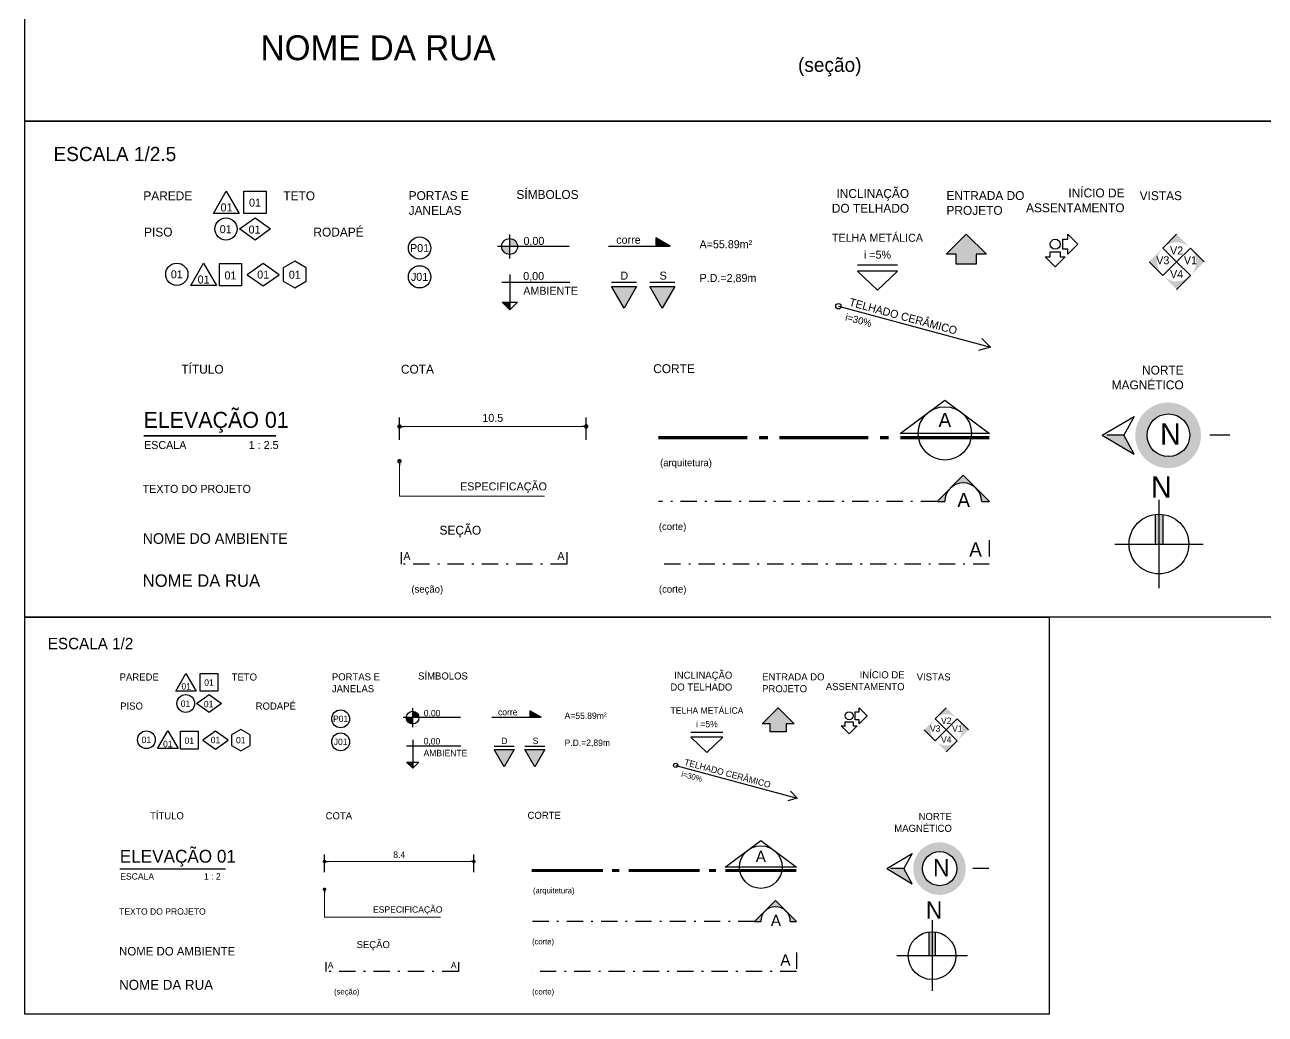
# Model space of a CAD drawing. Header units: centimetres. Extents: x 30244 to 591333, y -111940 to 104227.
# Drawn here: x 40300.7 to 40370.5, y -70903.7 to -70848 of the extents above; entities that cross this region are included whole.
import ezdxf
from ezdxf.enums import TextEntityAlignment as Align

# ---------------------------------------------------------------- set-up
doc = ezdxf.new("R2010")
doc.units = ezdxf.units.CM
doc.header["$LTSCALE"] = 4
doc.linetypes.add('DASHDOT', pattern=[25.4, 12.7, -6.35, 0, -6.35])
for name, color, linetype in [('B-CORTE', 4, 'DASHDOT'), ('B-COTAS', 1, 'Continuous'), ('B-SIMBOLOS', 2, 'Continuous'), ('C-TEXTO-02', 2, 'Continuous')]:
    doc.layers.add(name, color=color, linetype=linetype)
doc.layers.add('C-TEXTO-01', color=2, linetype='Continuous', lineweight=20)
doc.layers.add('C-TEXTO-03', color=2, linetype='Continuous', lineweight=20)
doc.styles.add('Esc.2', font='ERASLGHT.TTF', dxfattribs={"height": 0.36})
doc.styles.add('Esc.2.5', font='ERASLGHT.TTF', dxfattribs={"height": 0.45})
doc.styles.add('RSA', font='arial.ttf')
doc.styles.add('S0', font='ERASDEMI.TTF')
doc.styles.add('S1', font='romans.shx', dxfattribs={"height": 100})
doc.styles.add('S2', font='romans.shx', dxfattribs={"height": 0.2})
doc.styles.add('Símbolos', font='ERASLGHT.TTF')
doc.dimstyles.new('ARQ2', dxfattribs={"dimscale": 2, "dimtxt": 0.36, "dimasz": 0.1, "dimexe": 0.2, "dimexo": 0.2, "dimgap": 0.1, "dimtad": 1, "dimzin": 12, "dimdsep": 46, "dimtxsty": 'Esc.2', "dimblk1": 'DOT', "dimblk2": 'DOT', "dimsah": 1, "dimcen": 0.4, "dimclrd": 256, "dimclre": 256, "dimclrt": 2, "dimadec": 0, "dimazin": 0, "dimtfac": 1, "dimtix": 1, "dimtmove": 2, "dimatfit": 3, "dimldrblk": 'DOT', "dimfxl": 0.3, "dimfxlon": 1, "dimtolj": 1, "dimtzin": 12, "dimlwd": 9, "dimarcsym": 0})
doc.dimstyles.new('ARQ2.5', dxfattribs={"dimscale": 2.5, "dimtxt": 0.45, "dimasz": 0.1, "dimexe": 0.2, "dimexo": 0.2, "dimgap": 0.1, "dimtad": 1, "dimzin": 12, "dimdsep": 46, "dimtxsty": 'Esc.2.5', "dimblk1": 'DOT', "dimblk2": 'DOT', "dimsah": 1, "dimcen": 0.4, "dimclrd": 256, "dimclre": 256, "dimclrt": 2, "dimadec": 0, "dimazin": 0, "dimtfac": 1, "dimtix": 1, "dimtmove": 2, "dimatfit": 3, "dimldrblk": 'DOT', "dimfxl": 0.3, "dimfxlon": 1, "dimtolj": 1, "dimtzin": 12, "dimlwd": 9, "dimarcsym": 0})

# ---------------------------------------------------------------- blocks, each defined once
blk = doc.blocks.new('PADRÃO - ESPECIFICAÇÕES')
blk.add_lwpolyline([(-168, 276), (-24, 26), (-312, 26), (-168, 276)])
for points in [[(31, 276), (281, 276), (281, 26), (31, 26)], [(-19, -147), (156, -22), (331, -147), (156, -272)]]:
    blk.add_lwpolyline(points, close=True)
blk.add_circle((-171, -147), 125)
at = {"style": 'S1'}
for tag, p in [('PAREDE', (-164, 50)), ('TETO', (156, 103)), ('PISO', (-151, -195)), ('RODAPÉ', (156, -217))]:
    blk.add_attdef(tag, text='', height=100, dxfattribs=at).set_placement(p, align=Align.CENTER)
blk = doc.blocks.new('*U32')
blk.add_lwpolyline([(0.288, 0), (-0.288, 0), (0, 0.498)], close=True)
at = {"style": 'S2'}
blk.add_attdef('PAREDE', text='', height=0.2, dxfattribs=at).set_placement((0, 0.041), align=Align.CENTER)
blk = doc.blocks.new('PADRÃO - PISO')
blk.add_circle((0, 0), 0.25)
at = {"style": 'S2'}
blk.add_attdef('PISO', text='', height=0.2, dxfattribs=at).set_placement((0, -0.092), align=Align.CENTER)
blk = doc.blocks.new('PADRÃO - TETO')
blk.add_lwpolyline([(-0.25, -0.25), (-0.25, 0.25), (0.25, 0.25), (0.25, -0.25)], close=True)
at = {"style": 'S2'}
blk.add_attdef('TETO', text='', height=0.2, dxfattribs=at).set_placement((0, -0.105), align=Align.CENTER)
blk = doc.blocks.new('*U45')
blk.add_lwpolyline([(0.359, 0.25), (0, 0.5), (0, 0.5), (-0.359, 0.25), (-0.359, 0.25), (0, 0), (0.359, 0.25)])
at = {"style": 'S2'}
blk.add_attdef('RODAPÉ', text='', height=0.2, dxfattribs=at).set_placement((0, 0.145), align=Align.CENTER)
blk = doc.blocks.new('PADRÃO - DIVERSOS')
blk.add_lwpolyline([(0, 0.3), (-0.26, 0.15), (-0.26, -0.15), (0, -0.3), (0.26, -0.15), (0.26, 0.15)], close=True)
at = {"style": 'S2'}
blk.add_attdef('DIVERSOS', text='', height=0.2, dxfattribs=at).set_placement((0, -0.092), align=Align.CENTER)
blk = doc.blocks.new('*U42')
blk.add_hatch(color=256).paths.add_polyline_path([(0.485, 0.485), (0.97, 0), (0.485, -0.485, 0.414214)])
for p, q in [((0.485, 0.485), (0, 0)), ((0.97, 0), (0.485, 0.485)), ((0, 0), (0.485, -0.485))]:
    blk.add_line(p, q)
at = {"layer": 'B-SIMBOLOS', "style": 'S2'}
blk.add_attdef('V1-V2-V3-V4', text='', height=0.2, dxfattribs=at).set_placement((0.485, -0.086), align=Align.CENTER)
blk = doc.blocks.new('*U29')
blk.add_hatch(color=256).paths.add_polyline_path([(0.485, -0.485), (0, -0.97), (-0.485, -0.485, 0.414214)])
for p, q in [((0, 0), (-0.485, -0.485)), ((0.485, -0.485), (0, 0)), ((0, -0.97), (0.485, -0.485))]:
    blk.add_line(p, q)
at = {"layer": 'B-SIMBOLOS', "style": 'S2'}
blk.add_attdef('V1-V2-V3-V4', text='', height=0.2, dxfattribs=at).set_placement((0, -0.571), align=Align.CENTER)
blk = doc.blocks.new('*U30')
blk.add_hatch(color=256).paths.add_polyline_path([(-0.485, -0.485), (-0.97, 0), (-0.485, 0.485, 0.414214)])
for p, q in [((0, 0), (-0.485, 0.485)), ((-0.485, -0.485), (0, 0)), ((-0.97, 0), (-0.485, -0.485))]:
    blk.add_line(p, q)
at = {"layer": 'B-SIMBOLOS', "style": 'S2'}
blk.add_attdef('V1-V2-V3-V4', text='', height=0.2, dxfattribs=at).set_placement((-0.485, -0.086), align=Align.CENTER)
blk = doc.blocks.new('*U31')
blk.add_hatch(color=256).paths.add_polyline_path([(-0.485, 0.485), (0, 0.97), (0.485, 0.485, 0.414214)])
for p, q in [((0, 0.97), (-0.485, 0.485)), ((-0.485, 0.485), (0, 0)), ((0, 0), (0.485, 0.485))]:
    blk.add_line(p, q)
at = {"layer": 'B-SIMBOLOS', "style": 'S2'}
blk.add_attdef('V1-V2-V3-V4', text='', height=0.2, dxfattribs=at).set_placement((0, 0.399), align=Align.CENTER)
blk = doc.blocks.new('*U21')
h = blk.add_hatch(color=256)
h.paths.add_polyline_path([(0.269, 0.178), (0.269, 0), (0.447, 0, 0.414214)])
h.paths.add_polyline_path([(0.269, 0), (0.091, 0, 0.414214), (0.269, -0.178)])
for p, q in [((1.61, 0), (0, 0)), ((0.269, 0.269), (0.269, -0.269))]:
    blk.add_line(p, q)
blk.add_circle((0.269, 0), 0.178)
at = {"style": 'S2'}
blk.add_attdef('NÍVEL', (0.582, 0.036), '', height=0.2, dxfattribs=at)
blk = doc.blocks.new('PADRÃO - NIVEL AMBIENTE1')
blk.add_hatch(color=256).paths.add_polyline_path([(0.269, -0.447), (0.095, -0.447), (0.269, -0.62)])
for p, q in [((0.269, 0.178), (0.269, -0.62)), ((1.621, 0), (0.091, 0)), ((0.269, -0.62), (0.095, -0.447)), ((0.095, -0.447), (0.443, -0.447)), ((0.269, -0.62), (0.443, -0.447))]:
    blk.add_line(p, q)
at = {"style": 'S2'}
for tag, p in [('NÍVEL', (0.572, 0.051)), ('AMBIENTE', (0.572, -0.28))]:
    blk.add_attdef(tag, p, '', height=0.2, dxfattribs=at)
blk = doc.blocks.new('*U33')
blk.add_line((-0.45, 0.573), (0.45, 0.573))
blk.add_lwpolyline([(0, 0), (0.45, 0.433), (-0.45, 0.433)], close=True)
at = {"style": 'S2'}
for tag, p in [('COBERTURA', (0, 1.092)), ('INCLINAÇÃO', (0, 0.713))]:
    blk.add_attdef(tag, text='', height=0.2, dxfattribs=at).set_placement(p, align=Align.CENTER)
blk = doc.blocks.new('*U48')
blk.add_line((-1779.84, 292.55), (-1792.34, 292.55))
blk.add_lwpolyline([(-1786.09, 279.72), (-1792.34, 290.55), (-1779.84, 290.55)], close=True)
at = {"layer": 'C-TEXTO-01', "style": 'Símbolos'}
blk.add_text('S', height=4, dxfattribs=at).set_placement((-1787.45, 294.03))
blk = doc.blocks.new('*U47')
blk.add_line((6.25, 12.83), (-6.25, 12.83))
blk.add_lwpolyline([(0, 0), (-6.25, 10.83), (6.25, 10.83)], close=True)
at = {"layer": 'C-TEXTO-01', "style": 'Símbolos'}
blk.add_text('D', height=4, dxfattribs=at).set_placement((-1.82, 14.31))
blk = doc.blocks.new('DOT')
at = {"color": 0, "linetype": 'ByBlock'}
blk.add_line((-0.5, 0), (-1, 0), dxfattribs=at)
at = {"color": 0, "linetype": 'ByBlock', "const_width": 0.5}
blk.add_lwpolyline([(-0.25, 0, 1), (0.25, 0, 1)], format="xyb", close=True, dxfattribs=at)
blk = doc.blocks.new('*D60')
at = {"layer": 'B-COTAS', "lineweight": -2, "transparency": 16777216}
for p, q in [((40321.797, -70871.358), (40321.797, -70870.108)), ((40332.297, -70871.358), (40332.297, -70870.108))]:
    blk.add_line(p, q, dxfattribs=at)
at = {"layer": 'B-COTAS', "lineweight": 9, "transparency": 16777216}
blk.add_line((40322.047, -70870.608), (40332.047, -70870.608), dxfattribs=at)
at = {"layer": 'DEFPOINTS', "color": 0, "transparency": 16777216}
for p in [(40332.297, -70870.608), (40321.797, -70874.522), (40332.297, -70874.523)]:
    blk.add_point(p, dxfattribs=at)
at = {"layer": 'B-COTAS', "lineweight": 9, "transparency": 16777216, "xscale": 0.25, "yscale": 0.25, "zscale": 0.25, "rotation": 180}
blk.add_blockref('DOT', (40321.797, -70870.608), dxfattribs=at)
at = {"layer": 'B-COTAS', "lineweight": 9, "transparency": 16777216, "xscale": 0.25, "yscale": 0.25, "zscale": 0.25}
blk.add_blockref('DOT', (40332.297, -70870.608), dxfattribs=at)
at = {"layer": 'B-COTAS', "color": 2, "transparency": 16777216, "insert": (40327.047, -70870.127), "char_height": 0.45, "attachment_point": 5, "style": 'Esc.2.5'}
blk.add_mtext('\\A1;10.5', dxfattribs=at)
blk = doc.blocks.new('_Dot')
at = {"color": 0, "linetype": 'ByBlock', "lineweight": -2}
blk.add_line((-0.5, 0), (-1, 0), dxfattribs=at)
at = {"color": 0, "linetype": 'ByBlock', "const_width": 0.5}
blk.add_lwpolyline([(-0.25, 0, 1), (0.25, 0, 1)], format="xyb", close=True, dxfattribs=at)
blk = doc.blocks.new('A$C114277C9')
h = blk.add_hatch(color=256)
h.dxf.hatch_style = 1
h.paths.add_polyline_path([(852, 148), (852, 0), (1109, 0)])
for p, q in [((0, 0), (1109, 0)), ((1109, 0), (852, 148)), ((852, 148), (852, 0))]:
    blk.add_line(p, q)
blk = doc.blocks.new('JANELA')
blk.add_circle((0, 0), 31.2)
at = {"color": 7, "style": 'RSA'}
blk.add_attdef('J', text='', height=20, dxfattribs=at).set_placement((0, 0), align=Align.MIDDLE_CENTER)
blk = doc.blocks.new('SENTIDO INCL')
for p, q in [((0, 0), (295, 0)), ((295, 0), (275.1, 11.5)), ((295, 0), (275.1, -11.5))]:
    blk.add_line(p, q)
blk.add_circle((0, 0), 5)
at = {"color": 7, "style": 'RSA'}
for tag, p in [('SENTIDO', (17.9, 6)), ('INCLINAÇÃO', (18.3, -22.1))]:
    blk.add_attdef(tag, p, '', height=15, dxfattribs=at)
blk = doc.blocks.new('*U28')
for p, q in [((-0.5, 0.25), (0, 0.75)), ((0, 0.75), (0.5, 0.25)), ((-0.25, 0.25), (-0.5, 0.25)), ((-0.25, 0), (-0.25, 0.25)), ((0.25, 0), (-0.25, 0)), ((0.5, 0.25), (0.25, 0.25)), ((0.25, 0.25), (0.25, 0))]:
    blk.add_line(p, q)
blk = doc.blocks.new('*U41')
for p, q in [((0.187, -0.125), (0.187, 0.125)), ((0.187, 0.125), (0.312, 0.125)), ((0.312, 0.25), (0.562, 0)), ((0.312, 0.125), (0.312, 0.25)), ((0.562, 0), (0.312, -0.25)), ((-0.125, -0.313), (-0.125, -0.187)), ((-0.125, -0.187), (0.125, -0.187)), ((0.125, -0.187), (0.125, -0.313)), ((0.312, -0.125), (0.187, -0.125)), ((0.312, -0.25), (0.312, -0.125)), ((0, -0.562), (-0.25, -0.313)), ((-0.25, -0.313), (-0.125, -0.313)), ((0.25, -0.313), (0, -0.562)), ((0.125, -0.313), (0.25, -0.313))]:
    blk.add_line(p, q)
blk.add_circle((0, 0), 0.125)
blk = doc.blocks.new('*U40')
blk.add_lwpolyline([(40.25, 5.28), (46.53, 0.6), (33.97, 0.6)], close=True)
at = {"ltscale": 0.7, "const_width": 0.5}
for points in [[(12.5, 0), (0, 0)], [(15.37, 0), (14.12, 0)], [(29.5, 0), (17, 0)], [(32.37, 0), (31.12, 0)], [(46.5, 0), (34, 0)]]:
    blk.add_lwpolyline(points, dxfattribs=at)
blk.add_circle((40.25, 0.6), 3.75)
at = {"style": 'S0'}
blk.add_attdef('LETRA_CORTE', text='', height=2, dxfattribs=at).set_placement((40.25, 2.48), align=Align.MIDDLE_CENTER)
blk = doc.blocks.new('A$C7EF14637')
at = {"layer": 'B-SIMBOLOS'}
h = blk.add_hatch(color=251, dxfattribs=at)
h.dxf.hatch_style = 1
h.set_gradient(color1=(90, 98, 114), color2=(235, 235, 235), tint=0.01, name='INVCYLINDER')
h.paths.add_polyline_path([(48.32, -14.64, 1), (25.76, 14.63, 1)])
h.paths.add_polyline_path([(27.68, 12.14, -1), (46.4, -12.15, -1)], flags=16)
h.paths.add_polyline_path([(29.67, 9.56, -1), (44.42, -9.58, -1)], flags=0)
h.paths.add_polyline_path([(35.01, -8.05), (33.9, -6.62), (37.87, 5.17), (29.68, -1.14), (28.69, 0.14), (39.1, 8.16), (40.16, 6.77), (36.19, -5.04), (44.39, 1.29), (45.41, -0.04)], flags=0)
h = blk.add_hatch(color=251, dxfattribs=at)
h.dxf.hatch_style = 1
h.set_gradient(color1=(90, 98, 114), color2=(235, 235, 235), tint=0.01, name='INVCYLINDER')
h.paths.add_polyline_path([(46.4, -12.15, 1), (27.68, 12.14, 1)])
h.paths.add_polyline_path([(29.67, 9.56, -1), (44.42, -9.58, -1)], flags=16)
h.paths.add_polyline_path([(35.01, -8.05), (33.9, -6.62), (37.87, 5.17), (29.68, -1.14), (28.69, 0.14), (39.1, 8.16), (40.16, 6.77), (36.19, -5.04), (44.39, 1.29), (45.41, -0.04)], flags=0)
blk.add_hatch(color=256, dxfattribs=at).paths.add_polyline_path([(0, 0), (17.83, -10.63), (12.08, 0)])
for p, q in [((0, 0), (17.83, 10.63)), ((17.83, 10.63), (12.08, 0)), ((0, 0), (17.83, -10.63)), ((12.08, 0), (2.63, 0)), ((17.83, -10.63), (12.08, 0)), ((71.68, 0), (60.42, 0))]:
    blk.add_line(p, q, dxfattribs=at)
blk.add_circle((37.16, -0.02), 11.99, dxfattribs=at)
at = {"layer": 'C-TEXTO-03', "insert": (32.52, 6.64), "char_height": 12, "width": 11.9206, "attachment_point": 1, "style": 'Símbolos'}
blk.add_mtext('N', dxfattribs=at)
blk = doc.blocks.new('A$C6AB97AFF')
at = {"layer": 'B-SIMBOLOS'}
h = blk.add_hatch(color=252, dxfattribs=at)
h.set_gradient(color1=(132, 132, 132), one_color=1, tint=1, name='INVCURVED')
h.paths.add_polyline_path([(2.19, 16.65, 0.032761), (0, 16.79), (0, 0), (2.19, 0)])
h.paths.add_polyline_path([(0, 16.79, 0.032761), (-2.19, 16.65), (-2.19, 0), (0, 0)])
for p, q in [((0, 24.86), (0, -24.86)), ((-2.19, 16.65), (-2.19, 0)), ((2.19, 16.65), (2.19, 0)), ((-24.86, 0), (24.86, 0))]:
    blk.add_line(p, q, dxfattribs=at)
blk.add_circle((0, 0), 16.79, dxfattribs=at)
at = {"layer": 'C-TEXTO-03', "insert": (-4.41, 38.08), "char_height": 12, "width": 11.9206, "attachment_point": 1, "style": 'Símbolos'}
blk.add_mtext('N', dxfattribs=at)
blk = doc.blocks.new('A$C4B335074')
at = {"layer": 'B-CORTE', "linetype": 'Continuous'}
h = blk.add_hatch(color=256, dxfattribs=at)
h.paths.add_polyline_path([(14.71, 14.71), (7.35, 7.35, -0.414214), (22.06, 7.35)])
h.paths.add_polyline_path([(22.06, 7.35, -0.198912), (25.11, 0), (29.42, 0)])
h.paths.add_polyline_path([(7.35, 7.35), (0, 0), (4.31, 0, -0.198912)])
for p, q in [((14.71, 14.71), (0, 0)), ((29.42, 0), (14.71, 14.71)), ((0, 0), (4.31, 0)), ((25.11, 0), (29.42, 0))]:
    blk.add_line(p, q, dxfattribs=at)
at = {"layer": 'B-CORTE', "linetype": 'Continuous', "ltscale": 0.4}
blk.add_arc((14.71, 0), 10.4, 0, 180, dxfattribs=at)
blk = doc.blocks.new('*D61')
at = {"layer": 'B-COTAS', "lineweight": -2, "transparency": 16777216}
for p, q in [((40317.585, -70895.679), (40317.585, -70894.679)), ((40325.985, -70895.679), (40325.985, -70894.679))]:
    blk.add_line(p, q, dxfattribs=at)
at = {"layer": 'B-COTAS', "lineweight": 9, "transparency": 16777216}
blk.add_line((40317.785, -70895.079), (40325.785, -70895.079), dxfattribs=at)
at = {"layer": 'DEFPOINTS', "color": 0, "transparency": 16777216}
for p in [(40325.985, -70895.079), (40317.585, -70898.21), (40325.985, -70898.211)]:
    blk.add_point(p, dxfattribs=at)
at = {"layer": 'B-COTAS', "lineweight": 9, "transparency": 16777216, "xscale": 0.2, "yscale": 0.2, "zscale": 0.2, "rotation": 180}
blk.add_blockref('DOT', (40317.585, -70895.079), dxfattribs=at)
at = {"layer": 'B-COTAS', "lineweight": 9, "transparency": 16777216, "xscale": 0.2, "yscale": 0.2, "zscale": 0.2}
blk.add_blockref('DOT', (40325.985, -70895.079), dxfattribs=at)
at = {"layer": 'B-COTAS', "color": 2, "transparency": 16777216, "insert": (40321.785, -70894.694), "char_height": 0.36, "attachment_point": 5, "style": 'Esc.2'}
blk.add_mtext('\\A1;8.4', dxfattribs=at)

msp = doc.modelspace()

# ---------------------------------------------------------------- hatches: boundary and pattern name
at = {"layer": 'B-SIMBOLOS'}
h = msp.add_hatch(color=256, dxfattribs=at)
h.dxf.hatch_style = 1
h.paths.add_polyline_path([(40353.67, -70859.796), (40352.545, -70860.921), (40353.108, -70860.921), (40353.108, -70861.483), (40354.233, -70861.483), (40354.233, -70860.921), (40354.795, -70860.921)])
h = msp.add_hatch(color=256, dxfattribs=at)
h.dxf.hatch_style = 1
h.paths.add_polyline_path([(40335.131, -70862.741), (40333.725, -70862.741), (40334.428, -70863.959)])
h = msp.add_hatch(color=256, dxfattribs=at)
h.dxf.hatch_style = 1
h.paths.add_polyline_path([(40337.282, -70862.742), (40335.875, -70862.742), (40336.579, -70863.959)])
h = msp.add_hatch(color=256, dxfattribs=at)
h.dxf.hatch_style = 1
h.paths.add_polyline_path([(40343.084, -70886.429), (40342.184, -70887.329), (40342.634, -70887.329), (40342.634, -70887.779), (40343.534, -70887.779), (40343.534, -70887.329), (40343.984, -70887.329)])
h = msp.add_hatch(color=256, dxfattribs=at)
h.dxf.hatch_style = 1
h.paths.add_polyline_path([(40328.252, -70888.786), (40327.127, -70888.786), (40327.69, -70889.76)])
h = msp.add_hatch(color=256, dxfattribs=at)
h.dxf.hatch_style = 1
h.paths.add_polyline_path([(40329.973, -70888.786), (40328.848, -70888.786), (40329.41, -70889.76)])

# ---------------------------------------------------------------- linework, layer by layer
at = {"layer": 'B-CORTE', "ltscale": 0.018}
for p, q in [((40352.022, -70874.823), (40336.363, -70874.823)), ((40341.765, -70898.451), (40329.238, -70898.451))]:
    msp.add_line(p, q, dxfattribs=at)
for points in [[(40354.963, -70877.009), (40354.963, -70878.346), (40336.363, -70878.346)], [(40331.207, -70877.677), (40331.207, -70878.346), (40321.907, -70878.346), (40321.907, -70877.677)], [(40344.118, -70900.2), (40344.118, -70901.269), (40329.238, -70901.269)], [(40325.113, -70900.735), (40325.113, -70901.269), (40317.673, -70901.269), (40317.673, -70900.735)]]:
    msp.add_lwpolyline(points, dxfattribs=at)
at = {"layer": 'C-TEXTO-01'}
for points, const_width in [([(40307.412, -70871.135), (40314.859, -70871.135)], 0.1), ([(40306.077, -70895.501), (40312.035, -70895.501)], 0.08)]:
    msp.add_lwpolyline(points, dxfattribs=dict(at, const_width=const_width))
at = {"layer": 'DEFPOINTS', "color": 9}
for points in [[(40300.736, -70797.623), (40444.716, -70797.623), (40444.716, -70853.434), (40300.736, -70853.434)], [(40300.736, -70853.434), (40372.726, -70853.434), (40372.726, -70881.34), (40300.736, -70881.34)], [(40300.736, -70881.34), (40358.328, -70881.34), (40358.328, -70903.664), (40300.736, -70903.664)]]:
    msp.add_lwpolyline(points, close=True, dxfattribs=at)

# ---------------------------------------------------------------- block references
at = {"layer": 'B-CORTE'}
for p, xscale, yscale, zscale in [((40352.022, -70874.823), 0.09999999999854481, 0.09999999999854481, 0.09999999999854481), ((40341.765, -70898.451), 0.07999999999901775, 0.07999999999901775, 0.07999999999901775)]:
    msp.add_blockref('A$C4B335074', p, dxfattribs=dict(at, xscale=xscale, yscale=yscale, zscale=zscale))
at = {"layer": 'B-SIMBOLOS'}
ref = msp.add_blockref('PADRÃO - ESPECIFICAÇÕES', (40312.901, -70858.762), dxfattribs=dict(at, xscale=0.005000000001018634, yscale=0.005000000001018634, zscale=0.005000000001018634))
ref.add_attrib('RODAPÉ', '01', dxfattribs={"layer": 'C-TEXTO-01', "height": 0.45, "style": 'Símbolos'}).set_placement((40313.652, -70859.758), align=Align.CENTER)
ref.add_attrib('TETO', '01', dxfattribs={"layer": 'C-TEXTO-01', "height": 0.45, "style": 'Símbolos'}).set_placement((40313.678, -70858.245), align=Align.CENTER)
ref.add_attrib('PISO', '01', dxfattribs={"layer": 'C-TEXTO-01', "height": 0.45, "style": 'Símbolos'}).set_placement((40312.03, -70859.736), align=Align.CENTER)
ref.add_attrib('PAREDE', '01', dxfattribs={"layer": 'C-TEXTO-01', "height": 0.45, "style": 'Símbolos'}).set_placement((40312.078, -70858.514), align=Align.CENTER)
ref = msp.add_blockref('*U21', (40327.32, -70860.487), dxfattribs=dict(at, xscale=2.5, yscale=2.5, zscale=2.5))
ref.add_attrib('NÍVEL', '0,00', (40328.774, -70860.397), dxfattribs={"layer": 'C-TEXTO-01', "height": 0.45, "style": 'Esc.2.5'})
ref = msp.add_blockref('*U33', (40348.675, -70862.95), dxfattribs=dict(at, xscale=2.5, yscale=2.5, zscale=2.5))
ref.add_attrib('COBERTURA', 'TELHA METÁLICA', dxfattribs={"layer": 'C-TEXTO-01', "height": 0.45, "style": 'Símbolos'}).set_placement((40348.675, -70860.22), align=Align.CENTER)
ref.add_attrib('INCLINAÇÃO', 'i =5%', dxfattribs={"layer": 'C-TEXTO-01', "height": 0.45, "style": 'Símbolos'}).set_placement((40348.675, -70861.168), align=Align.CENTER)
for name, p, xscale, yscale, zscale in [('*U28', (40353.67, -70861.483), 2.25, 2.25, 2.25), ('*U41', (40358.67, -70860.358), 2.25, 2.25, 2.25), ('A$C114277C9', (40333.555, -70860.465), 0.003124999999272404, 0.003124999999272404, 0.003124999999272404), ('*U47', (40334.428, -70863.959), 0.1124999999992724, 0.1124999999992724, 0.1124999999992724), ('*U48', (40537.514, -70895.428), 0.1124999999992724, 0.1124999999992724, 0.1124999999992724), ('*U28', (40343.084, -70887.779), 1.800000000000182, 1.800000000000182, 1.800000000000182), ('*U41', (40347.083, -70886.879), 1.800000000000182, 1.800000000000182, 1.800000000000182), ('A$C114277C9', (40326.991, -70886.965), 0.002499999999599822, 0.002499999999599822, 0.002499999999599822), ('*U47', (40327.69, -70889.76), 0.08999999999923602, 0.08999999999923602, 0.08999999999923602), ('*U48', (40490.159, -70914.935), 0.08999999999923602, 0.08999999999923602, 0.08999999999923602)]:
    msp.add_blockref(name, p, dxfattribs=dict(at, xscale=xscale, yscale=yscale, zscale=zscale))
ref = msp.add_blockref('*U31', (40365.494, -70861.348), dxfattribs=dict(at, xscale=1.599999999998545, yscale=1.599999999998545, zscale=1.599999999998545))
ref.add_attrib('V1-V2-V3-V4', 'V2', dxfattribs={"layer": 'C-TEXTO-01', "height": 0.45, "style": 'Símbolos'}).set_placement((40365.494, -70860.709), align=Align.MIDDLE_CENTER)
ref = msp.add_blockref('JANELA', (40322.931, -70860.572), dxfattribs=dict(at, xscale=0.020089285713766, yscale=0.020089285713766, zscale=0.020089285713766))
ref.add_attrib('J', 'P01', dxfattribs={"layer": 'C-TEXTO-01', "color": 1, "height": 0.45, "style": 'Símbolos'}).set_placement((40322.931, -70860.572), align=Align.MIDDLE_CENTER)
ref = msp.add_blockref('*U30', (40365.494, -70861.348), dxfattribs=dict(at, xscale=1.599999999998545, yscale=1.599999999998545, zscale=1.599999999998545))
ref.add_attrib('V1-V2-V3-V4', 'V3', dxfattribs={"layer": 'C-TEXTO-01', "height": 0.45, "style": 'Símbolos'}).set_placement((40364.718, -70861.485), align=Align.CENTER)
ref = msp.add_blockref('*U42', (40365.494, -70861.348), dxfattribs=dict(at, xscale=1.599999999998545, yscale=1.599999999998545, zscale=1.599999999998545))
ref.add_attrib('V1-V2-V3-V4', 'V1', dxfattribs={"layer": 'C-TEXTO-01', "height": 0.45, "style": 'Símbolos'}).set_placement((40366.27, -70861.485), align=Align.CENTER)
ref = msp.add_blockref('PADRÃO - DIVERSOS', (40315.913, -70862.069), dxfattribs=dict(at, xscale=2.5, yscale=2.5, zscale=2.5))
ref.add_attrib('DIVERSOS', '01', dxfattribs={"layer": 'C-TEXTO-01', "height": 0.45, "style": 'Símbolos'}).set_placement((40315.913, -70862.298), align=Align.CENTER)
ref = msp.add_blockref('PADRÃO - PISO', (40309.281, -70862.045), dxfattribs=dict(at, xscale=2.5, yscale=2.5, zscale=2.5))
ref.add_attrib('PISO', '01', dxfattribs={"layer": 'C-TEXTO-01', "height": 0.45, "style": 'Símbolos'}).set_placement((40309.281, -70862.274), align=Align.CENTER)
ref = msp.add_blockref('*U32', (40310.789, -70862.67), dxfattribs=dict(at, xscale=2.5, yscale=2.5, zscale=2.5))
ref.add_attrib('PAREDE', '01', dxfattribs={"layer": 'C-TEXTO-01', "height": 0.45, "style": 'Símbolos'}).set_placement((40310.789, -70862.567), align=Align.CENTER)
ref = msp.add_blockref('PADRÃO - TETO', (40312.299, -70862.074), dxfattribs=dict(at, xscale=2.5, yscale=2.5, zscale=2.5))
ref.add_attrib('TETO', '01', dxfattribs={"layer": 'C-TEXTO-01', "height": 0.45, "style": 'Símbolos'}).set_placement((40312.299, -70862.338), align=Align.CENTER)
ref = msp.add_blockref('*U45', (40314.138, -70862.699), dxfattribs=dict(at, xscale=2.5, yscale=2.5, zscale=2.5))
ref.add_attrib('RODAPÉ', '01', dxfattribs={"layer": 'C-TEXTO-01', "height": 0.45, "style": 'Símbolos'}).set_placement((40314.138, -70862.288), align=Align.CENTER)
ref = msp.add_blockref('JANELA', (40322.931, -70862.192), dxfattribs=dict(at, xscale=0.020089285713766, yscale=0.020089285713766, zscale=0.020089285713766))
ref.add_attrib('J', 'J01', dxfattribs={"layer": 'C-TEXTO-01', "color": 1, "height": 0.45, "style": 'Símbolos'}).set_placement((40322.931, -70862.192), align=Align.MIDDLE_CENTER)
ref = msp.add_blockref('PADRÃO - NIVEL AMBIENTE1', (40327.331, -70862.503), dxfattribs=dict(at, xscale=2.5, yscale=2.5, zscale=2.5))
ref.add_attrib('NÍVEL', '0,00', (40328.761, -70862.375), dxfattribs={"layer": 'C-TEXTO-01', "height": 0.45, "style": 'Símbolos'})
ref.add_attrib('AMBIENTE', 'AMBIENTE', (40328.761, -70863.204), dxfattribs={"layer": 'C-TEXTO-01', "height": 0.45, "style": 'Símbolos'})
ref = msp.add_blockref('*U29', (40365.494, -70861.348), dxfattribs=dict(at, xscale=1.599999999998545, yscale=1.599999999998545, zscale=1.599999999998545))
ref.add_attrib('V1-V2-V3-V4', 'V4', dxfattribs={"layer": 'C-TEXTO-01', "height": 0.45, "style": 'Símbolos'}).set_placement((40365.494, -70862.26), align=Align.CENTER)
ref = msp.add_blockref('SENTIDO INCL', (40346.481, -70863.844), dxfattribs=dict(at, xscale=0.0299999999977114, yscale=0.0299999999977114, zscale=0.0299999999977114, rotation=344.866219690904))
ref.add_attrib('INCLINAÇÃO', 'i=30%', (40346.836, -70864.628), dxfattribs={"layer": 'C-TEXTO-01', "height": 0.4, "rotation": 344.86622, "style": 'Símbolos'})
ref.add_attrib('SENTIDO', 'TELHADO CERÂMICO', (40347.045, -70863.812), dxfattribs={"layer": 'C-TEXTO-01', "height": 0.45, "rotation": 344.86622, "style": 'Símbolos'})
ref = msp.add_blockref('*U40', (40336.363, -70871.235), dxfattribs=dict(at, xscale=0.4000000000014552, yscale=0.4000000000014552, zscale=0.4000000000014552))
ref.add_attrib('LETRA_CORTE', 'A', dxfattribs={"layer": 'C-TEXTO-01', "lineweight": -2, "height": 0.8, "style": 'Símbolos'}).set_placement((40352.463, -70870.245), align=Align.MIDDLE_CENTER)
ref = msp.add_blockref('PADRÃO - ESPECIFICAÇÕES', (40310.468, -70885.602), dxfattribs=dict(at, xscale=0.004000000000814907, yscale=0.004000000000814907, zscale=0.004000000000814907))
ref.add_attrib('RODAPÉ', '01', dxfattribs={"layer": 'C-TEXTO-01', "height": 0.36, "style": 'Símbolos'}).set_placement((40311.069, -70886.399), align=Align.CENTER)
ref.add_attrib('TETO', '01', dxfattribs={"layer": 'C-TEXTO-01', "height": 0.36, "style": 'Símbolos'}).set_placement((40311.09, -70885.188), align=Align.CENTER)
ref.add_attrib('PISO', '01', dxfattribs={"layer": 'C-TEXTO-01', "height": 0.36, "style": 'Símbolos'}).set_placement((40309.771, -70886.381), align=Align.CENTER)
ref.add_attrib('PAREDE', '01', dxfattribs={"layer": 'C-TEXTO-01', "height": 0.36, "style": 'Símbolos'}).set_placement((40309.81, -70885.404), align=Align.CENTER)
ref = msp.add_blockref('*U33', (40339.088, -70888.953), dxfattribs=dict(at, xscale=2, yscale=2, zscale=2))
ref.add_attrib('COBERTURA', 'TELHA METÁLICA', dxfattribs={"layer": 'C-TEXTO-01', "height": 0.36, "style": 'Símbolos'}).set_placement((40339.088, -70886.768), align=Align.CENTER)
ref.add_attrib('INCLINAÇÃO', 'i =5%', dxfattribs={"layer": 'C-TEXTO-01', "height": 0.36, "style": 'Símbolos'}).set_placement((40339.088, -70887.527), align=Align.CENTER)
ref = msp.add_blockref('*U31', (40352.542, -70887.671), dxfattribs=dict(at, xscale=1.279999999998836, yscale=1.279999999998836, zscale=1.279999999998836))
ref.add_attrib('V1-V2-V3-V4', 'V2', dxfattribs={"layer": 'C-TEXTO-01', "height": 0.36, "style": 'Símbolos'}).set_placement((40352.542, -70887.159), align=Align.MIDDLE_CENTER)
ref = msp.add_blockref('JANELA', (40318.492, -70887.05), dxfattribs=dict(at, xscale=0.0160714285711947, yscale=0.0160714285711947, zscale=0.0160714285711947))
ref.add_attrib('J', 'P01', dxfattribs={"layer": 'C-TEXTO-01', "color": 1, "height": 0.36, "style": 'Símbolos'}).set_placement((40318.492, -70887.05), align=Align.MIDDLE_CENTER)
ref = msp.add_blockref('*U21', (40322.003, -70886.982), dxfattribs=dict(at, xscale=2, yscale=2, zscale=2))
ref.add_attrib('NÍVEL', '0,00', (40323.167, -70886.91), dxfattribs={"layer": 'C-TEXTO-01', "height": 0.36, "style": 'Esc.2'})
ref = msp.add_blockref('*U30', (40352.542, -70887.671), dxfattribs=dict(at, xscale=1.279999999998836, yscale=1.279999999998836, zscale=1.279999999998836))
ref.add_attrib('V1-V2-V3-V4', 'V3', dxfattribs={"layer": 'C-TEXTO-01', "height": 0.36, "style": 'Símbolos'}).set_placement((40351.922, -70887.78), align=Align.CENTER)
ref = msp.add_blockref('*U42', (40352.542, -70887.671), dxfattribs=dict(at, xscale=1.279999999998836, yscale=1.279999999998836, zscale=1.279999999998836))
ref.add_attrib('V1-V2-V3-V4', 'V1', dxfattribs={"layer": 'C-TEXTO-01', "height": 0.36, "style": 'Símbolos'}).set_placement((40353.163, -70887.78), align=Align.CENTER)
ref = msp.add_blockref('PADRÃO - PISO', (40307.572, -70888.229), dxfattribs=dict(at, xscale=2, yscale=2, zscale=2))
ref.add_attrib('PISO', '01', dxfattribs={"layer": 'C-TEXTO-01', "height": 0.36, "style": 'Símbolos'}).set_placement((40307.572, -70888.412), align=Align.CENTER)
ref = msp.add_blockref('*U32', (40308.778, -70888.729), dxfattribs=dict(at, xscale=2, yscale=2, zscale=2))
ref.add_attrib('PAREDE', '01', dxfattribs={"layer": 'C-TEXTO-01', "height": 0.36, "style": 'Símbolos'}).set_placement((40308.778, -70888.646), align=Align.CENTER)
ref = msp.add_blockref('PADRÃO - TETO', (40309.986, -70888.252), dxfattribs=dict(at, xscale=2, yscale=2, zscale=2))
ref.add_attrib('TETO', '01', dxfattribs={"layer": 'C-TEXTO-01', "height": 0.36, "style": 'Símbolos'}).set_placement((40309.986, -70888.463), align=Align.CENTER)
ref = msp.add_blockref('*U45', (40311.457, -70888.752), dxfattribs=dict(at, xscale=2, yscale=2, zscale=2))
ref.add_attrib('RODAPÉ', '01', dxfattribs={"layer": 'C-TEXTO-01', "height": 0.36, "style": 'Símbolos'}).set_placement((40311.457, -70888.423), align=Align.CENTER)
ref = msp.add_blockref('PADRÃO - DIVERSOS', (40312.878, -70888.248), dxfattribs=dict(at, xscale=2, yscale=2, zscale=2))
ref.add_attrib('DIVERSOS', '01', dxfattribs={"layer": 'C-TEXTO-01', "height": 0.36, "style": 'Símbolos'}).set_placement((40312.878, -70888.431), align=Align.CENTER)
ref = msp.add_blockref('*U29', (40352.542, -70887.671), dxfattribs=dict(at, xscale=1.279999999998836, yscale=1.279999999998836, zscale=1.279999999998836))
ref.add_attrib('V1-V2-V3-V4', 'V4', dxfattribs={"layer": 'C-TEXTO-01', "height": 0.36, "style": 'Símbolos'}).set_placement((40352.542, -70888.401), align=Align.CENTER)
ref = msp.add_blockref('JANELA', (40318.492, -70888.346), dxfattribs=dict(at, xscale=0.0160714285711947, yscale=0.0160714285711947, zscale=0.0160714285711947))
ref.add_attrib('J', 'J01', dxfattribs={"layer": 'C-TEXTO-01', "color": 1, "height": 0.36, "style": 'Símbolos'}).set_placement((40318.492, -70888.346), align=Align.MIDDLE_CENTER)
ref = msp.add_blockref('PADRÃO - NIVEL AMBIENTE1', (40322.012, -70888.595), dxfattribs=dict(at, xscale=2, yscale=2, zscale=2))
ref.add_attrib('NÍVEL', '0,00', (40323.156, -70888.493), dxfattribs={"layer": 'C-TEXTO-01', "height": 0.36, "style": 'Símbolos'})
ref.add_attrib('AMBIENTE', 'AMBIENTE', (40323.156, -70889.155), dxfattribs={"layer": 'C-TEXTO-01', "height": 0.36, "style": 'Símbolos'})
ref = msp.add_blockref('SENTIDO INCL', (40337.332, -70889.668), dxfattribs=dict(at, xscale=0.02399999999816912, yscale=0.02399999999816912, zscale=0.02399999999816912, rotation=344.866219690904))
ref.add_attrib('INCLINAÇÃO', 'i=30%', (40337.616, -70890.295), dxfattribs={"layer": 'C-TEXTO-01', "height": 0.32, "rotation": 344.86622, "style": 'Símbolos'})
ref.add_attrib('SENTIDO', 'TELHADO CERÂMICO', (40337.784, -70889.642), dxfattribs={"layer": 'C-TEXTO-01', "height": 0.36, "rotation": 344.86622, "style": 'Símbolos'})
ref = msp.add_blockref('*U40', (40329.238, -70895.581), dxfattribs=dict(at, xscale=0.320000000001528, yscale=0.320000000001528, zscale=0.320000000001528))
ref.add_attrib('LETRA_CORTE', 'A', dxfattribs={"layer": 'C-TEXTO-01', "lineweight": -2, "height": 0.64, "style": 'Símbolos'}).set_placement((40342.118, -70894.789), align=Align.MIDDLE_CENTER)
at = {"layer": 'C-TEXTO-03'}
for name, p, xscale, yscale, zscale in [('A$C7EF14637', (40361.314, -70871.103), 0.09999999999854481, 0.09999999999854481, 0.09999999999854481), ('A$C6AB97AFF', (40364.498, -70877.222), 0.09999999999854481, 0.09999999999854481, 0.09999999999854481), ('A$C7EF14637', (40349.198, -70895.475), 0.07999999999901775, 0.07999999999901775, 0.07999999999901775), ('A$C6AB97AFF', (40351.746, -70900.37), 0.07999999999901775, 0.07999999999901775, 0.07999999999901775)]:
    msp.add_blockref(name, p, dxfattribs=dict(at, xscale=xscale, yscale=yscale, zscale=zscale))

# ---------------------------------------------------------------- texts
at = {"layer": 'B-COTAS', "color": 2, "attachment_point": 1}
for insert, char_height, width, style in [((40325.208, -70873.753), 0.45, 4.59849, 'Esc.2.5'), ((40320.313, -70897.595), 0.36, 3.67879, 'Esc.2')]:
    msp.add_mtext('ESPECIFICAÇÃO', dxfattribs=dict(at, insert=insert, char_height=char_height, width=width, style=style))
at = {"layer": 'C-TEXTO-01', "attachment_point": 7, "style": 'Símbolos'}
for s, insert, char_height in [('corre', (40333.989, -70860.337), 0.45), ('A=55.89m²', (40338.671, -70860.589), 0.45), ('P.D.=2,89m', (40338.671, -70862.564), 0.45), ('corre', (40327.339, -70886.862), 0.36), ('A=55.89m²', (40331.084, -70887.064), 0.36), ('P.D.=2,89m', (40331.084, -70888.644), 0.36)]:
    msp.add_mtext(s, dxfattribs=dict(at, insert=insert, char_height=char_height))
at = {"layer": 'C-TEXTO-01', "attachment_point": 1, "style": 'Símbolos'}
for s, insert, char_height, width in [('TEXTO DO PROJETO', (40307.363, -70873.893), 0.45, 9.79522), ('A', (40353.165, -70874.346), 0.8, 1.24452), ('A', (40353.831, -70877.127), 0.8, 1.13262), ('TEXTO DO PROJETO', (40306.038, -70897.707), 0.36, 7.83618), ('A', (40342.68, -70898.07), 0.64, 0.99562), ('A', (40343.212, -70900.295), 0.64, 0.90609)]:
    msp.add_mtext(s, dxfattribs=dict(at, insert=insert, char_height=char_height, width=width))
at = {"layer": 'C-TEXTO-02', "attachment_point": 7, "style": 'Símbolos'}
for insert, char_height in [((40307.412, -70870.963), 0.9), ((40306.077, -70895.363), 0.72)]:
    msp.add_mtext('ELEVAÇÃO 01', dxfattribs=dict(at, insert=insert, char_height=char_height))
at = {"layer": 'C-TEXTO-02', "attachment_point": 1, "style": 'Símbolos'}
for s, insert, char_height, width in [('ESCALA                     1 : 2.5', (40307.444, -70871.425), 0.45, 10.12705), ('NOME DO AMBIENTE', (40307.363, -70876.612), 0.6, 9.79522), ('ESCALA                     1 : 2', (40306.103, -70895.733), 0.36, 8.10164), ('NOME DO AMBIENTE', (40306.038, -70899.882), 0.48, 7.83618)]:
    msp.add_mtext(s, dxfattribs=dict(at, insert=insert, char_height=char_height, width=width))
at = {"layer": 'C-TEXTO-03', "attachment_point": 1, "style": 'Símbolos'}
for s, insert, char_height, width in [('NOME DA RUA', (40313.99, -70848.607), 1.4, 19.59044), ('A', (40322.021, -70877.667), 0.45, 0.51478), ('A', (40330.677, -70877.667), 0.45, 0.51478), ('NOME DA RUA', (40307.363, -70878.926), 0.7, 9.79522), ('A', (40317.764, -70900.726), 0.36, 0.41182), ('A', (40324.689, -70900.726), 0.36, 0.41182), ('NOME DA RUA', (40306.038, -70901.733), 0.56, 7.83618)]:
    msp.add_mtext(s, dxfattribs=dict(at, insert=insert, char_height=char_height, width=width))
at = {"layer": 'DEFPOINTS', "attachment_point": 3, "style": 'Símbolos'}
for s, insert, char_height, width in [('(seção)', (40347.776, -70849.864), 0.8, 9.02576), ('INCLINAÇÃO\\PDO TELHADO', (40350.454, -70857.254), 0.5, 4.51288), ('INÍCIO DE \\PASSENTAMENTO', (40362.564, -70857.225), 0.5, 4.51288), ('\\A1;\\pxql;PAREDE', (40311.914, -70857.383), 0.5, 4.51288), ('\\A1;\\pxql;TETO', (40319.786, -70857.383), 0.5, 4.51288), ('\\A1;\\pxql;PORTAS E JANELAS', (40326.829, -70857.373), 0.5, 4.51288), ('\\A1;SÍMBOLOS', (40331.869, -70857.312), 0.5, 4.51288), ('\\pxql;ENTRADA DO\\PPROJETO', (40357.066, -70857.371), 0.5, 4.51288), ('{\\fAvantGarde Bk BT|b0|i0|c0|p34;VISTAS}', (40365.795, -70857.377), 0.5, 4.51288), ('\\A1;\\pxql;{\\fAvantGarde Bk BT|b0|i0|c0|p34;PISO}', (40311.955, -70859.424), 0.5, 4.51288), ('\\A1;RODAPÉ', (40319.786, -70859.424), 0.5, 4.51288), ('\\A1;{\\fAvantGarde Bk BT|b0|i0|c0|p34;TÍTULO}', (40311.914, -70867.138), 0.5, 4.51288), ('\\A1;\\pxql;COTA ', (40326.394, -70867.138), 0.5, 4.51288), ('{\\fAvantGarde Bk BT|b0|i0|c0|p34;CORTE }', (40338.406, -70867.107), 0.5, 4.51288), ('NORTE MAGNÉTICO', (40365.89, -70867.188), 0.5, 4.51288), ('{\\fAvantGarde Bk BT|b0|i0|c0|p34;(arquitetura)}', (40339.364, -70872.444), 0.4, 4.51288), ('{\\fAvantGarde Bk BT|b0|i0|c0|p34;SEÇÃO}', (40326.394, -70876.193), 0.5, 4.51288), ('{\\fAvantGarde Bk BT|b0|i0|c0|p34;(corte)}', (40337.929, -70876.032), 0.4, 4.51288), ('(seção)', (40324.256, -70879.555), 0.4, 4.51288), ('{\\fAvantGarde Bk BT|b0|i0|c0|p34;(corte)}', (40337.933, -70879.555), 0.4, 4.51288), ('\\A1;SÍMBOLOS', (40325.643, -70884.442), 0.4, 3.6103), ('INCLINAÇÃO\\PDO TELHADO', (40340.511, -70884.396), 0.4, 3.6103), ('INÍCIO DE \\PASSENTAMENTO', (40350.198, -70884.372), 0.4, 3.6103), ('\\A1;\\pxql;PAREDE', (40309.679, -70884.499), 0.4, 3.6103), ('\\A1;\\pxql;TETO', (40315.976, -70884.499), 0.4, 3.6103), ('\\A1;\\pxql;PORTAS E JANELAS', (40321.61, -70884.491), 0.4, 3.6103), ('\\pxql;ENTRADA DO\\PPROJETO', (40345.8, -70884.49), 0.4, 3.6103), ('{\\fAvantGarde Bk BT|b0|i0|c0|p34;VISTAS}', (40352.783, -70884.494), 0.4, 3.6103), ('\\A1;\\pxql;PISO', (40309.711, -70886.132), 0.4, 3.6103), ('\\A1;RODAPÉ', (40315.976, -70886.132), 0.4, 3.6103), ('\\A1;TÍTULO', (40309.679, -70892.303), 0.4, 3.6103), ('\\A1;\\pxql;COTA ', (40321.262, -70892.303), 0.4, 3.6103), ('CORTE ', (40330.872, -70892.278), 0.4, 3.6103), ('NORTE MAGNÉTICO', (40352.859, -70892.343), 0.4, 3.6103), ('(arquitetura)', (40331.638, -70896.548), 0.32, 3.6103), ('SEÇÃO', (40321.262, -70899.547), 0.4, 3.6103), ('(corte)', (40330.49, -70899.418), 0.32, 3.6103), ('(seção)', (40319.552, -70902.236), 0.32, 3.6103), ('(corte)', (40330.494, -70902.236), 0.32, 3.6103)]:
    msp.add_mtext(s, dxfattribs=dict(at, insert=insert, char_height=char_height, width=width))
at = {"layer": 'DEFPOINTS', "color": 9, "attachment_point": 7, "style": 'Símbolos'}
for s, insert, char_height in [('ESCALA 1/2.5', (40302.352, -70855.693), 0.8), ('ESCALA 1/2', (40302.029, -70883.147), 0.64)]:
    msp.add_mtext(s, dxfattribs=dict(at, insert=insert, char_height=char_height))

# ---------------------------------------------------------------- dimensions: what is measured, and where the dimension line sits
at = {"layer": 'B-COTAS'}
dim = msp.add_linear_dim(base=(40332.297, -70870.608), p1=(40321.797, -70874.522), p2=(40332.297, -70874.523), dimstyle='ARQ2.5', override={"dimtxsty": 'Esc.2.5'}, dxfattribs=at)
dim.commit()
dim.dimension.update_dxf_attribs({"geometry": '*D60', "text_midpoint": (40327.047, -70870.127)})
dim = msp.add_linear_dim(base=(40325.985, -70895.079), p1=(40317.585, -70898.21), p2=(40325.985, -70898.211), dimstyle='ARQ2', dxfattribs=at)
dim.commit()
dim.dimension.update_dxf_attribs({"geometry": '*D61', "text_midpoint": (40321.785, -70894.694)})

# ---------------------------------------------------------------- leaders
msp.add_leader([(40321.797, -70872.56), (40321.797, -70874.522), (40329.953, -70874.522)], dimstyle='ARQ2.5', override={"dimtxsty": 'Esc.2.5'}, dxfattribs=at)
msp.add_leader([(40317.585, -70896.641), (40317.585, -70898.21), (40324.11, -70898.21)], dimstyle='ARQ2', dxfattribs=at)

doc.saveas('drawing.dxf')
